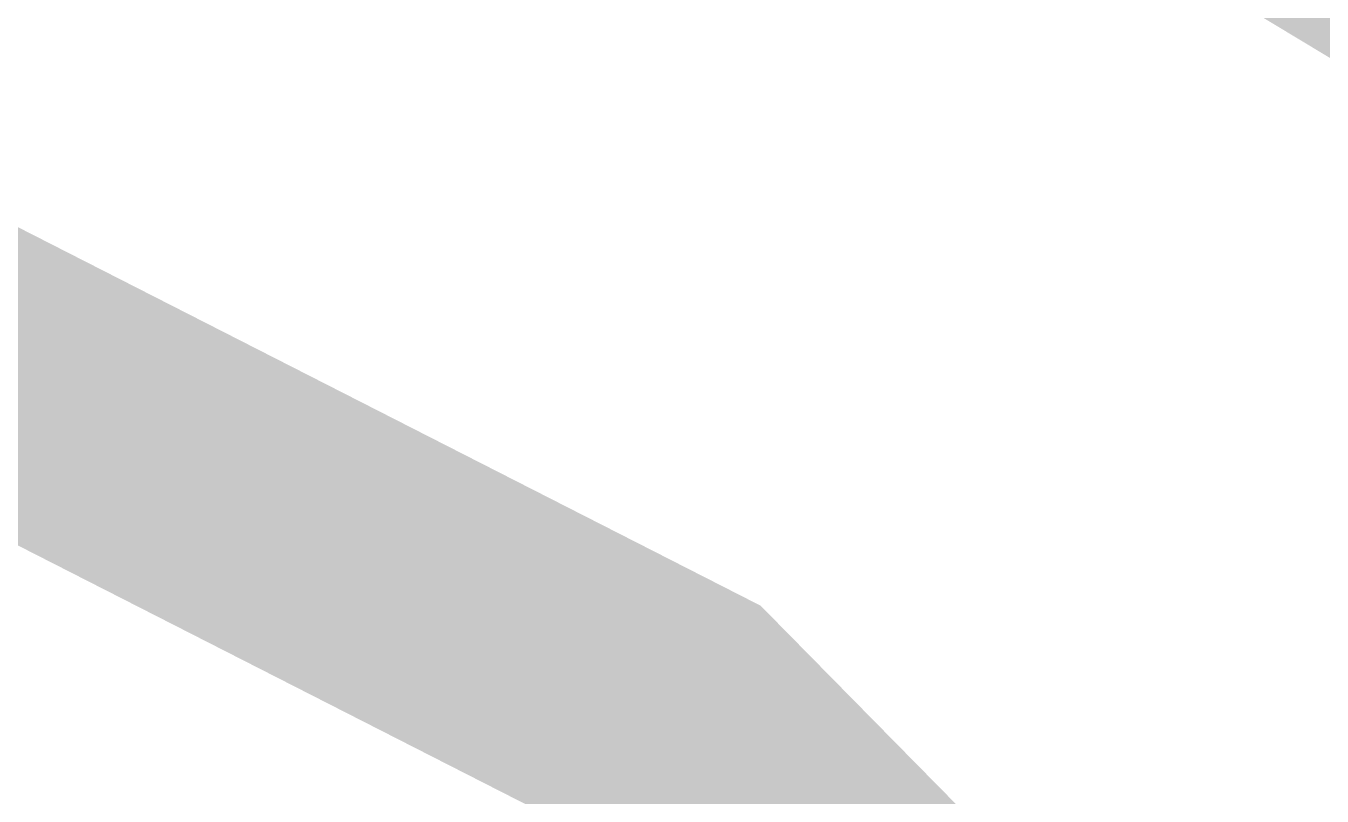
# Model space of a CAD drawing. Header units: metres. Extents: x 326467 to 340077, y 1811030 to 1824953.
# Drawn here: x 328195.37 to 328209.23, y 1813186.81 to 1813195.05 of the extents above; entities that cross this region are included whole.
import ezdxf

# ---------------------------------------------------------------- set-up
doc = ezdxf.new("R2010")
doc.units = ezdxf.units.M
doc.header["$MEASUREMENT"] = 0
for name, color, linetype in [('CRZ LINE FOR RIVER OR CREEK', 84, 'Continuous'), ('HAZARDS LINE', 1, 'Continuous'), ('NDZ-200M FROM CRZ', 30, 'Continuous')]:
    doc.layers.add(name, color=color, linetype=linetype)

# ---------------------------------------------------------------- blocks, each defined once
blk = doc.blocks.new('16')
at = {"layer": 'CRZ LINE FOR RIVER OR CREEK', "ltscale": 0.1, "const_width": 3.032, "flags": 128}
blk.add_lwpolyline([(327485.038, 1812701.881), (327519.352, 1812695.552), (327577.092, 1812724.601), (327604.789, 1812765.65), (327607.506, 1812829.965), (327664.209, 1812989.465), (327769.06, 1813097.956), (327828.018, 1813141.977), (327886.79, 1813161.741), (327934.034, 1813193.513), (327984.378, 1813226.491), (328040.995, 1813230.689), (328113.293, 1813223.644), (328192.933, 1813206.344), (328242.791, 1813176.3), (328250.328, 1813122.545), (328246.114, 1813100.34), (328261.862, 1813045.633), (328328.079, 1812982.451), (328393.859, 1812862.666), (328500.104, 1812715.848), (328586.46, 1812675.187)], dxfattribs=at)
at = {"layer": 'HAZARDS LINE', "lineweight": 18, "const_width": 3.032}
blk.add_lwpolyline([(328150.172, 1813240.574), (328150.14, 1813236.531), (328154.152, 1813232.457), (328158.194, 1813232.426), (328158.163, 1813228.383), (328162.205, 1813228.352), (328166.217, 1813224.277), (328166.185, 1813220.234), (328170.228, 1813220.203), (328178.219, 1813208.011), (328178.188, 1813203.968), (328182.23, 1813203.937), (328186.242, 1813199.863), (328186.21, 1813195.82), (328190.253, 1813195.789), (328190.222, 1813191.746), (328194.264, 1813191.714), (328202.318, 1813187.609), (328206.329, 1813183.535), (328210.371, 1813183.503), (328214.383, 1813179.429)], dxfattribs=at)
at = {"layer": 'NDZ-200M FROM CRZ', "const_width": 3.032, "flags": 128}
blk.add_lwpolyline([(327485.038, 1812701.881), (327519.352, 1812695.552), (327577.092, 1812724.601), (327604.789, 1812765.65), (327607.506, 1812829.965), (327664.209, 1812989.465), (327769.06, 1813097.956), (327828.018, 1813141.977), (327886.79, 1813161.741), (327934.034, 1813193.513), (327984.378, 1813226.491), (328040.995, 1813230.689), (328113.293, 1813223.644), (328192.933, 1813206.344), (328242.791, 1813176.3), (328250.328, 1813122.545), (328246.114, 1813100.34), (328261.862, 1813045.633), (328328.079, 1812982.451), (328393.859, 1812862.666), (328500.104, 1812715.848), (328586.46, 1812675.187)], dxfattribs=at)

msp = doc.modelspace()

# ---------------------------------------------------------------- block references
msp.add_blockref('16', (0, 0))

doc.saveas('drawing.dxf')
